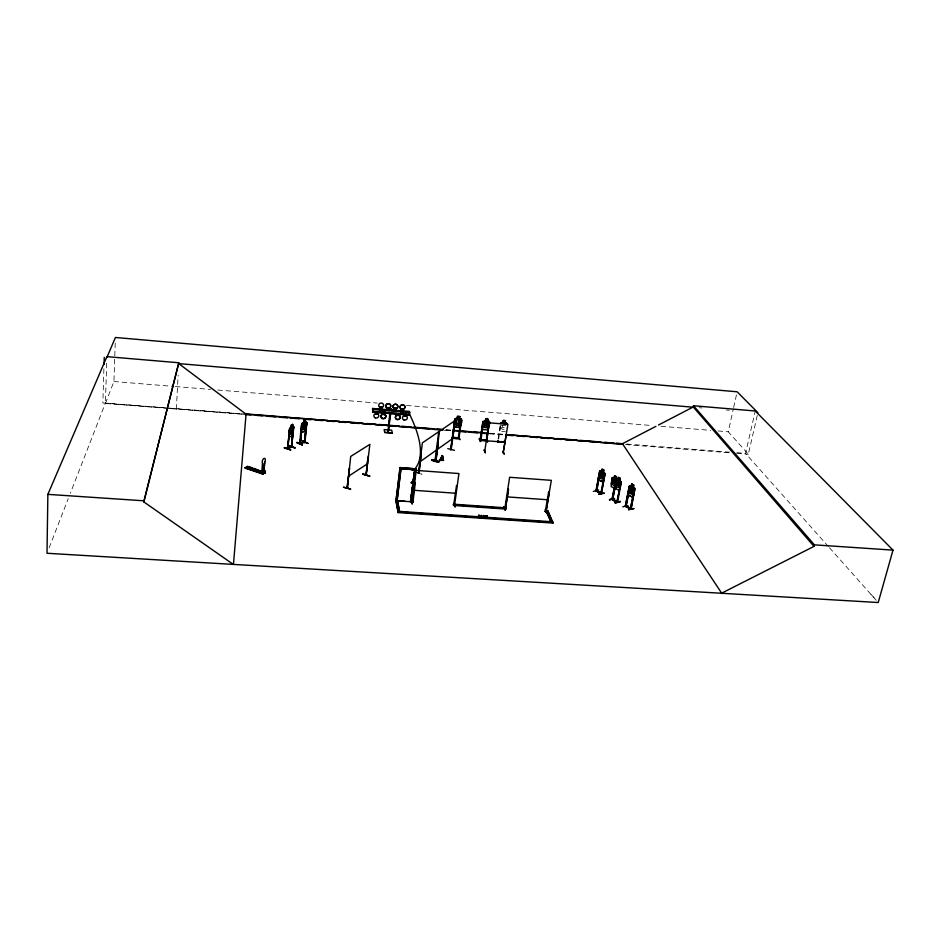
<?xml version="1.0" encoding="UTF-8"?>
<svg xmlns="http://www.w3.org/2000/svg" width="940" height="940" viewBox="0 0 940 940"><rect width="100%" height="100%" fill="white"/><g stroke="black" fill="none" stroke-linecap="round" stroke-linejoin="round"><path stroke-width="0.7" stroke-dasharray="4.7 3.53" d="M103.905 368.797L102.848 402.99L244.612 414.094L105.409 403.096L70.347 493.23M242.167 414.281L105.398 403.471L106.678 363.216M105.398 403.471L113.928 381.522L114.751 357.365M114.798 355.943L115.232 343.159M176.344 409.076L178.142 375.248M418.711 472.949L419.158 472.373M418.887 472.268L419.076 473.055M417.724 473.161L422.048 474.207L415.174 471.88M498.059 438.992L500.515 423.188M500.362 424.657L500.01 431.155L505.297 431.578M498.67 439.039L500.621 425.89M502.642 424.739L502.23 427.418L504.334 427.582L504.745 424.904M757.252 415.468L748.346 454.255L728.265 431.789L733.341 408.935M733.658 407.502L737.136 391.792M828.469 546.622L745.561 453.433L755.255 410.991M49.127 547.797L68.232 498.694M419.111 472.397L418.523 472.491L419.111 472.526M445.948 429.745L451.776 430.203M489.716 433.211L504.298 434.362M626.804 444.044L729.628 452.175M736.795 452.657L745.561 453.433M446.03 430.015L451.87 430.473M489.822 433.481L504.416 434.632M444.056 430.226L451.376 430.802M489.411 433.798L504.04 434.962M625.464 444.549L730.791 452.869M736.643 453.327L748.346 454.255M501.314 425.315L506.977 425.773M504.063 429.298L501.96 429.134L501.102 427.324M113.928 381.522L173.9 386.422M175.369 386.552L210.466 389.419M217.786 390.018L377.222 403.06M406.468 405.457L652.207 425.562M660.985 426.278L710.711 430.356M718.031 430.943L728.265 431.789M699.195 407.725L702.051 407.972M726.385 410.028L729.252 410.275M415.128 472.268L422.048 474.207M829.444 547.715L876.268 600.331M870.981 594.28L876.409 600.46"/><path stroke-width="1.41" d="M402.872 411.591L401.356 408.677L403.19 408.829L402.954 411.99L402.931 411.215L401.016 411.485M389.043 407.76L387.21 407.608C392.262 411.497 384.507 411.391 387.21 407.608L389.031 407.678L388.866 410.287M388.784 410.157L386.928 410.322M658.493 425.009L693.25 406.985L693.509 405.751L755.255 410.991L893 550.123L878.218 602.528L233.32 564.399L143.797 501.889L178.8 362.758L106.878 356.648L47.87 494.358L47 553.261L233.449 564.411L246.08 413.941M379.666 409.711L381.699 410.275L381.663 409.476L379.76 409.887L381.675 409.652M442.27 460.494L442.458 455.677L440.39 459.813L442.987 460.177L442.481 455.712M347.024 488.024L349.492 468.167L347.271 487.778M347.072 487.296L347.777 487.143L347.13 487.249M104.046 364.52L104.258 357.4M106.878 356.648L106.855 357.529L115.432 337.472L737.136 391.792L757.887 412.707M372.616 412.131L372.851 411.215L409.535 414.176L409.253 415.092L372.616 412.131L372.898 409.029L409.546 411.99L409.535 414.176A459.437 99.887 37.1 0 1 414.822 468.978M143.797 501.889L178.8 362.758M395.952 410.862L393.954 411.038L394.283 408.101L396.116 408.254L395.822 411.215L394.283 408.101L393.989 410.545M372.851 411.215L372.898 409.029M262.577 463.138L262.272 472.456L262.577 463.138A2.667 1.363 -71.2 0 1 262.847 459.672A2.667 1.363 -71.2 0 1 265.021 458.638A2.667 1.363 -71.2 0 1 264.739 462.104L263.799 471.716L264.739 462.104M381.605 409.84L381.922 407.102L380.077 406.95L379.748 410.11M393.954 410.839C393.743 409.1 393.496 413.083 393.919 410.298M249.37 467.227L247.608 466.381L245.234 467.885M247.055 468.32L249.394 466.969M247.114 466.839L265.127 472.89L246.915 467.215L247.608 466.381M250.592 467.368L248.254 468.719L250.592 467.368C256.42 468.085 245.446 470.752 252.378 467.967M253.964 468.496L251.638 469.859L253.964 468.496C259.804 469.201 248.842 471.892 255.762 469.095M261.179 473.043L261.461 471.68L261.379 472.703L263.188 473.302L265.115 472.362L265.386 471.257L264.974 472.961L247.114 466.969M263.188 473.302L263.271 472.291L262.8 474.03M264.363 470.799C263.13 475.346 264.128 469.154 263.118 470.952M264.504 472.656C265.468 469.777 260.498 470.74 265.197 471.339M284.479 447.475L290.707 449.872L284.233 447.922M287.851 448.862L289.555 429.897L287.499 448.744M293.797 426.948L293.362 426.278L289.532 428.722L287.734 448.862L291.341 446.582M288.192 448.686L287.875 448.169M288.78 445.865L294.995 447.91L288.85 445.795M292.387 426.76L292.646 424.351L292.716 431.554L291.846 433.716L290.519 434.292L290.354 428.44L291.236 424.962L292.716 424.375M292.61 435.584L293.785 426.878L291.565 447.146L292.493 434.139M293.221 428.476L291.565 447.146L293.397 428.229M297.087 442.282L302.398 444.62M299.625 443.786L301.376 425.268L302.034 425.221L300.342 443.751L301.716 423.952C302.445 422.377 305.982 420.956 306.922 422.542L305.559 431.084L301.481 432.2L301.153 430.085L301.54 432.224M300.118 443.621L302.398 423M303.62 422.741L303.785 420.392L305.5 419.922L305.618 427.089L304.595 429.145L302.997 429.592L302.304 428.005L302.692 423.74L303.62 422.741L303.726 420.368L305.441 420.015M305.03 442.376L304.255 442.435L305.089 441.706M304.584 442.493L306.499 423.858L304.678 442.27M304.537 442.505L306.029 423.987M379.784 409.911L379.737 409.147L379.443 409.875M381.663 409.899L381.957 409.723M347.671 487.895L347.424 487.355M350.702 489.094L343.394 487.167L350.526 489.164M362.84 474.183L369.784 476.169L363.016 474.019M409.44 412.825L409.076 411.414L372.546 408.454L372.698 410.768M365.883 474.641C367.434 474.359 364.931 476.568 366.271 474.453M366.083 475.147L367.517 460.494M347.342 488.072L350.714 456.417L369.878 444.373L366.095 475.476L368.315 456.041M375.554 413.906L377.398 414.047L377.657 411.732M381.699 410.275L381.946 407.173L380.101 407.032L381.652 409.499L379.807 409.746M381.875 409.323L381.793 410.063M384.495 414.622L382.921 412.002L382.651 414.47L384.495 414.622L384.93 411.943M386.552 410.451L386.916 410.134M386.763 410.275L387.21 407.608M384.472 414.54L384.86 412.507M384.672 432.447L384.143 429.615L391.721 430.214L392.297 433.035L384.672 432.447L392.309 432.952M389.665 410.463L389.853 408.888L391.498 409.394L389.853 408.888M390.829 412.907L388.208 431.319L389.841 412.836M390.3 412.707L388.208 431.319L387.938 429.909M391.24 410.592L391.416 409.018M394.013 410.71L393.719 410.287M396.057 411.626L396.057 410.474M400.698 411.591L401.086 411.274M400.992 410.874L400.804 412.002L403.131 412.19L403.025 411.438M404.423 413.553C402.132 416.82 407.784 417.266 406.256 413.694M399.994 467.579L415.821 468.884L399.994 467.579L396.081 501.138M400.17 467.791L395.881 500.973M410.31 501.631L397.068 500.961L400.934 468.649L414.599 469.647L410.392 501.984L411.555 502.207L415.786 468.743M397.021 501.055L401.004 468.731L414.505 469.73M408.959 412.308L409.076 411.414M409.253 415.092L409.546 411.99M546.116 511.137L551.169 522.311L546.211 510.538L547.715 510.632L553.002 523.075L398.161 512.582L395.94 500.103L397.491 500.209L399.618 512.018L397.42 500.82M411.708 482.185C410.768 484.088 411.814 480.787 412.331 482.855M412.249 482.631L411.462 483.231M410.851 497.436L411.203 494.652M411.744 490.457L412.096 487.66M413.165 479.294L412.742 483.207M413.706 475.099L414.058 472.303M415.562 468.919L411.555 502.207M454.549 505.297L458.931 473.548L416.185 470.411L412.225 502.383L412.166 501.631M411.978 503.899L411.649 500.632M412.778 502.395L412.825 501.514L412.026 502.219L412.93 502.395L415.351 482.561L414.634 482.502L415.351 482.561M418.758 471.105L422.401 442.846L438.733 431.73L434.856 461.587M419.005 471.175L421.202 454.185L419.275 470.964M436.031 460.682L438.24 442.27L435.772 460.882L436.172 460.013M441.941 458.215L442.282 455.606L440.39 459.813M431.589 460.318L438.357 462.198L431.601 460.024L439.015 461.411M439.826 459.331C450.26 461.998 435.373 458.626 440.32 460.577M454.49 450.354L447.781 448.627M441.612 460.459L442.094 455.618L440.602 459.601M452.704 433.81L453.256 429.768M453.632 427.077L454.561 420.333L455.219 420.474L454.584 420.415M457.204 418.512L456.029 419.24L455.477 423.282L456.382 425.103L458.509 425.28L459.883 423.635L460.447 419.604L459.413 418.782L459.801 416.549L457.498 416.338L457.216 418.535L454.807 419.099L450.624 449.802L451.024 448.921M453.609 431.754L451.188 449.649M455.183 420.38L452.728 438.005M456.076 427.277L457.51 416.361L459.707 416.608M457.181 419.334L459.308 419.51L458.744 423.552L456.617 423.376M458.25 427.441L459.789 416.526M459.072 437.746L458.25 438.404L460.741 420.815L461.399 420.956L460.741 420.815M458.978 437.723C460.071 441.166 443.375 435.267 458.908 438.346M458.626 436.795L459.848 439.732L458.92 437.135M459.554 439.344L458.92 437.182M453.468 504.181L453.562 505.438L505.896 509.057L505.99 508.458L505.744 507.812L453.468 504.181L453.562 505.438M454.655 504.58L453.691 505.215L456.511 485.522L457.263 485.674L456.546 485.628M455.136 506.778L454.102 503.17L455.172 506.507M479.247 438.945L480.61 441.53L479.282 438.91M480.892 440.355L483.348 422.812L482.725 422.765L480.129 440.296L482.995 421.543L489.082 421.355M479.635 438.628L480.646 441.177M480.775 440.237L480.951 439.638M488.73 428.757L489.799 422.084L489.106 421.249C485.78 422.166 489.998 417.09 485.698 418.794L485.381 420.979L483.007 421.566M485.757 418.864L485.451 421.061L484.206 421.684L483.618 425.714L484.5 427.524L486.615 427.7L488.001 426.067L488.589 422.037L487.566 421.226L487.872 419.04L485.698 418.794M485.275 452.692L484.041 450.107M489.493 423.305L488.859 423.259L486.344 440.684M484.746 451.388L489.07 422.812L507.917 424.328L503.123 452.822M486.814 440.707L487.296 438.064M487.696 435.373L488.295 431.354M487.555 441.706L486.568 439.168M478.531 515.614L479.236 515.249L480.411 516.436L478.531 515.614L480.129 516.601L479.095 517.411L480.199 516.189L478.589 515.202M479.694 517.458L480.563 516.401L481.832 517.188C481.621 518.668 481.656 513.71 480.787 516.636M480.411 516.436L481.868 515.426M481.832 517.188L480.505 516.8M483.771 515.555L485.369 516.542L484.276 517.764L485.31 516.953L483.771 515.555L485.686 517.153M487.038 515.778L485.968 516.988L487.038 515.778L485.592 516.788L484.406 515.602M498.294 441.224L497.695 441.929L497.601 441.166M497.73 441.154L497.695 441.906M498.106 441.823L498.212 441.189M503.276 420.521L505.473 420.627L503.206 420.415L502.947 422.683L501.713 423.305M506.072 423.658L505.062 422.847L505.462 420.603M503.699 442.352L504.474 441.777L503.711 442.376L503.816 441.624M504.251 442.411L504.287 441.659M506.202 435.114L503.182 452.81M504.157 453.856L503.147 451.576M264.175 471.269L263.459 470.517M264.246 471.434L263.964 470.776M505.274 510.338L503.582 506.966M505.403 507.941L504.921 508.07C503.758 509.41 506.731 508.54 504.686 508.634L504.71 507.929L505.626 508.094M508.493 489.364L505.438 508.822L508.493 489.364L507.788 489.305M546.116 510.925L545.294 511.56L548.607 492.137L549.312 492.184L546.081 511.642L545.247 511.442L546.222 510.808M545.353 509.915L547.327 513.24L545.776 509.903M546.011 511.642L551.334 480.34L509.621 477.273L504.815 508.775M547.01 512.852L545.47 509.551M547.715 510.632L553.002 523.075M552.697 522.417L552.802 521.806L398.113 511.289L398.031 511.912L553.108 522.464M459.531 418.723C463.702 418.136 461.164 425.233 459.778 427.559M593.41 491.385L598.627 489.928M603.692 469.906L603.233 477.685L602 479.048L600.331 478.202L599.779 475.922L602.035 468.943L603.832 469.847L603.327 472.186L605.043 473.854L601.33 493.747L595.984 490.95L599.673 471.152L600.413 470.705M599.673 471.152L596.16 490.915L601.494 493.664M596.712 491.185L600.061 472.726L596.36 491.185L596.066 490.292L596.841 490.515M598.827 494.334L604.056 493.042M600.813 493.5C602.728 492.02 598.991 493.183 596.794 490.715M600.789 493.5L604.408 474.935M600.907 493.394L601.201 492.76L596.618 490.762M605.043 473.854L601.259 493.735M617.65 480.634L617.11 479.506L612.904 477.344L612.175 477.873L611.141 486.591L615.418 488.777L617.698 480.411L619.401 481.268L618.579 485.581L616.875 484.711M611.141 484.03L612.293 477.92M614.396 498.541L609.543 499.587M614.701 485.581L614.772 488.166L619.096 490.363L621.234 482.208L619.601 480.493L620.13 478.131L618.238 477.214L615.865 484.464L614.607 485.839L612.927 484.97L612.375 482.666L614.572 475.663L616.44 476.58L615.923 478.93L616.675 480.164M616.299 476.639L615.865 478.942L617.521 480.646L615.324 488.694M615.876 479.482L616.616 478.883L615.829 479.423L612.046 499.446L614.396 487.907M615.171 486.732L612.598 499.692L616.264 481.01M619.683 480.446L621.352 482.197L617.498 502.277C613.514 502.865 611.811 496.767 612.539 499.669M614.983 502.877L620.236 501.584M619.989 478.19L619.495 486.051L618.226 487.425L616.523 486.544L615.97 484.241M616.969 502.019L617.004 501.279L617.815 501.537L617.674 502.23L612.222 499.363M616.945 502.019L620.706 483.278L617.063 501.913M629.283 486.18L625.37 506.331L630.963 509.233L634.947 489L634.383 487.848L630.035 485.651L629.283 486.18L625.311 506.296M625.664 506.284L625.676 505.567L626.263 505.873M625.875 506.601L629.718 487.778L626.064 506.496M633.161 487.272L633.689 484.899L633.031 492.877L631.727 494.264L629.988 493.371L629.424 491.044L630.27 486.709L631.351 486.403C631.739 479.706 632.644 488.765 630.035 485.651M631.41 486.391L631.868 484.065M627.991 505.614L622.797 506.789M633.924 508.657L628.566 509.527M634.265 490.081L630.399 508.975L634.265 490.081L631.139 509.186L625.593 506.272M630.881 509.221C631.727 507.071 628.931 508.728 626.216 506.084M721.661 593.152L814.005 546.387L814.404 544.847L693.509 405.751M440.966 460.306L442.153 455.736L440.519 460.071M291.482 429.85L290.531 428.252L291.106 430.579L289.943 433.74L291.365 430.955L292.387 432.659L291.694 430.344L292.822 427.289L291.435 429.933M438.851 461.834L432.095 459.977L438.827 461.893M263.611 471.081L263.259 470.588M297.017 442.611L302.316 444.961M291.424 446.347L291.576 446.465M290.143 427.782L289.532 428.722M601.964 474.594L600.883 471.763L601.518 474.935L599.849 477.062L601.8 475.628L602.928 478.636L602.246 475.323L603.868 473.278L601.988 474.5M615.418 488.777L616.417 486.767M245.575 467.873L263.153 473.866L265.433 472.726L247.561 466.757M631.586 489.552L633.725 488.389L632.009 490.457L632.608 493.841L631.539 490.762L629.483 492.196L631.245 490.057L630.599 486.803L631.704 489.54M411.579 500.562L412.319 503.875M479.565 438.921L480.516 441.483M254.611 469.236L252.837 469.06M503.911 506.977L505.238 510.232M411.52 483.231L411.72 482.443L412.284 482.902L411.309 482.608M262.836 474.042L245.058 468.096L247.584 466.628L265.268 472.656M262.965 473.807L245.27 467.721L263.13 473.889M263.435 473.56L245.281 467.474M500.515 423.188L502.888 422.601M500.585 423.223L501.373 422.554M485.651 516.377L486.427 515.743M480.481 516.025L481.257 515.39M432.071 460.036L438.98 461.693M612.234 477.861L614.184 478.084M419.969 461.787L436.266 450.201M437.006 449.673L452.399 438.745M369.784 476.169L362.875 474.101M348.587 476.18L367.704 463.643M545.247 511.442L545.999 511.63M616.628 443.245L622.468 443.704L655.92 426.349M455.066 506.872L454.608 504.428L453.891 504.545M453.691 505.215L454.537 505.156M435.69 460.6L439.474 431.225L454.889 420.721L450.801 449.59M300.401 443.057L299.696 443.081L304.49 442.035M299.707 443.739L304.971 442.364L306.922 422.542M262.131 472.409L263.799 471.716M263.647 472.949L264.34 472.609M412.214 501.502L412.919 501.678M295.043 447.828L288.815 445.478M294.995 447.91L288.827 445.783M288.216 448.18L291.565 446.653M287.522 448.791L292.011 446.947M487.061 440.226L486.356 440.038L486.955 440.202M289.226 437.03L289.038 434.891L289.226 437.03L292.587 435.526M289.779 429.968L289.168 430.073M459.072 437.84L452.822 437.37M412.049 482.855L411.45 482.808M386.939 409.957L388.749 410.075M387.691 431.108L388.666 431.19M302.386 444.996L296.77 442.728M307.862 443.339L302.304 440.766L307.885 443.375M301.529 432.106L305.559 431.084M628.519 509.786L633.713 508.552M615.841 479.764L614.431 481.374L613.35 478.507L613.985 481.715L612.281 483.841L614.266 482.42L615.394 485.451L614.725 482.114L616.37 480.058L614.09 478.836L613.28 483.125L614.96 483.994M628.19 494.992L632.62 497.225L633.713 495.239L632.538 497.131L628.19 494.992L628.073 492.396M612.68 499.211L617.721 501.49M620.283 501.29L615.089 502.524M615.289 502.994L620.482 501.748M634.782 490.351L634.089 490.128M634.383 487.848L634.947 489M609.508 499.598L614.361 498.576M609.473 499.974L614.596 498.647M598.933 493.982L604.303 493.277M633.172 487.237L634.441 487.837M621.023 483.571L620.518 483.313M598.674 479.799L598.545 477.262L598.627 479.811L602.857 481.95L598.686 479.764M617.803 479.529L616.558 478.895L617.909 479.623M601.553 471.245L600.343 470.635L604.561 472.726M253.142 469.048L254.587 469.342M497.519 441.788L504.263 442.294M480.199 439.568L486.309 440.331L480.375 439.709M480.105 440.202L486.897 440.743M454.408 505.285L453.738 505.109M442.258 455.759L442.775 460.389M412.742 502.254L412.214 502.36M814.404 544.847L893 550.123M47.87 494.358L143.844 500.797M481.198 515.802L481.809 515.837M483.701 515.966L484.347 516.013M486.368 516.154L486.979 516.189M479.153 517L479.764 517.047M484.335 517.353L485.745 516.741L487.026 517.54M549.36 492.302L548.607 492.137M453.656 504.827L505.99 508.458M413.635 490.269L456.135 493.277M506.531 496.849L548.008 499.786M397.021 500.668L404.999 501.243M504.933 443.645L504.146 441.072M410.38 469.213L414.47 469.788L400.981 468.496M247.537 414.058L267.971 415.668M270.885 415.903L281.095 416.714M284.009 416.937L291.306 417.513M295.689 417.865L304.443 418.559M307.356 418.782L316.11 419.475M319.024 419.71L327.778 420.403M330.692 420.638L339.446 421.32M342.372 421.555L362.793 423.176M367.164 423.517L375.918 424.21M378.844 424.434L387.597 425.127M390.511 425.362L399.265 426.055M402.179 426.29L410.933 426.971M413.847 427.207L434.28 428.828M437.194 429.051L441.565 429.404M453.245 430.32L459.072 430.779M461.998 431.014L470.74 431.707M473.666 431.942L482.42 432.623M508.681 434.703L518.892 435.514M521.806 435.749L530.56 436.43M533.473 436.665L542.227 437.359M545.153 437.594L553.895 438.275M556.821 438.51L577.242 440.132M580.156 440.355L600.59 441.976M604.961 442.317L613.714 443.01M443.116 429.78L246.057 414.211L178.753 363.615L693.462 407.243M453.327 430.591L488.365 433.363M505.873 434.75L622.644 443.974M245.093 414.505L250.945 414.975M256.796 415.433L262.659 415.891M267.042 416.244L275.82 416.937M280.214 417.278L287.522 417.853M290.448 418.089L299.226 418.782M303.62 419.134L310.929 419.71M315.323 420.051L322.632 420.627M327.026 420.979L334.335 421.555M338.729 421.907L346.038 422.483M350.432 422.824L359.209 423.517M362.135 423.752L370.912 424.445M375.295 424.786L382.615 425.373M386.998 425.714L394.318 426.29M398.713 426.643L406.021 427.218M410.416 427.559L417.724 428.147M422.119 428.487L429.427 429.063M433.822 429.416L442.599 430.109M458.685 431.378L466.005 431.954M468.931 432.189L477.708 432.882M482.091 433.223L487.942 433.693M505.497 435.079L512.817 435.655M517.2 435.995L524.52 436.571M530.371 437.041L537.692 437.617M540.618 437.852L549.395 438.545M553.778 438.886L561.098 439.462M565.481 439.814L572.801 440.39M577.184 440.743L584.504 441.318M588.887 441.659L596.207 442.235M600.59 442.587L607.91 443.163M612.293 443.515L621.07 444.209M505.168 442.188L480.281 440.32M382.721 412.331L384.977 412.108M376.799 412.225L385.247 412.907M388.067 413.13L396.515 413.812M399.336 414.047L409.194 414.834M461 418.923L455.665 418.453L454.807 419.099M501.361 422.53L506.566 422.977M502.841 423.399L504.945 423.564M454.02 424.927L454.431 427.148L459.813 427.571M394.295 408.183L396.139 408.336M403.213 408.912L401.38 408.759L401.016 411.838L400.793 410.851M372.945 409.276L409.605 412.249M612.727 499.022L612.105 498.717M307.65 443.386L302.351 441.083M284.421 447.793L290.707 449.872M263.576 470.658L265.386 471.257M263.317 471.751L265.115 472.362M617.557 501.584L617.427 502.265M458.908 438.369L461.657 419.639L460.917 418.876M545.435 509.856L546.974 513.158M631.762 483.971L633.689 484.899M486.544 439.462L487.566 442.023M600.061 472.726L599.885 472.761M629.718 487.778L629.542 487.825M616.57 478.989L620.764 481.127M626.04 506.131L630.458 508.235M442.858 459.907L442.387 455.63L442.987 460.177M486.027 516.577L487.66 517.587M480.845 516.225L482.478 517.235M693.25 406.985L814.005 546.387M507.283 423.728L505.144 422.788M622.468 443.704L721.967 593.61M376.329 412.272L377.375 413.964M397.867 413.823L398.913 415.598L397.079 415.445M404.929 414.399L405.951 416.079M503.652 441.812L498.376 441.495M502.994 451.505L504.157 454.185M487.837 429.944L482.537 429.545L482.149 427.348M484.264 449.778L485.287 452.786M505.649 508.411L505.896 509.057M454.42 427.113L454.091 424.904M391.639 410.005L390.065 409.875M388.972 409.899L388.89 410.639M395.858 500.714L398.161 512.582M372.546 408.454L372.804 409.863M620.165 481.597L618.496 483.654L619.178 487.002L618.038 483.959L616.029 485.393L617.745 483.254L617.11 480.046L618.203 482.913L620.165 481.597M291.071 428.135L290.683 432.447L292.011 431.871L292.387 427.559L291.071 428.135M291.541 425.327L291.471 426.102L292.399 424.962L291.541 425.327M303.549 423.505L303.162 427.771L304.76 427.324L305.712 422.847L304.384 425.773L305.288 428.064L303.996 426.361L302.304 428.993L303.679 425.949L302.845 423.646L304.066 425.35L305.159 423.024L303.549 423.505M304.09 420.756L304.02 421.52L305.042 421.238L305.112 420.474L304.09 420.756M457.909 416.831L457.804 417.56L459.178 417.666L459.284 416.949L457.909 416.831M485.346 421.778L484.746 425.808L486.861 425.973C485.839 422.06 490.375 420.168 486.485 424.339L487.637 426.936L485.968 424.762L483.689 426.701L485.545 424.245L484.5 421.672L486.062 423.799L487.555 421.931L485.346 421.778M486.098 419.287L485.992 420.004L487.343 420.121L487.461 419.393L486.098 419.287M503.605 420.909L503.488 421.637L504.851 421.743L504.956 421.026L503.605 420.909M601.459 472.115L600.672 476.38L602.34 477.226L603.127 472.961L601.459 472.115M602.258 469.601L603.186 470.905L602.258 469.601M614.901 476.298L615.841 477.626L614.901 476.298M618.52 477.861L619.472 479.189L618.52 477.861M631.198 487.179L630.352 491.514L632.091 492.407L632.949 488.06L631.198 487.179M632.044 484.617L633.019 485.968L632.044 484.617M394.001 410.486L395.834 410.651L394.024 410.498M603.786 479.964L602.775 481.868L603.844 480.011M375.436 417.889A2.479 2.315 -9.5 0 0 378.761 415.304A2.479 2.315 -9.5 0 0 374.778 413.929A2.479 2.315 -9.5 0 0 375.436 417.889M403.988 419.98A2.468 2.303 -13.3 0 0 407.326 417.407A2.468 2.303 -13.3 0 0 403.378 416.044A2.468 2.303 -13.3 0 0 403.988 419.98M382.521 418.453A2.468 2.315 -10.4 0 0 385.858 415.868A2.468 2.315 -10.4 0 0 381.875 414.505A2.468 2.315 -10.4 0 0 382.521 418.453M382.545 418.535A2.468 2.315 -10.4 0 0 385.87 415.95A2.468 2.315 -10.4 0 0 381.887 414.587A2.468 2.315 -10.4 0 0 382.545 418.535M401.556 409.288A2.468 2.315 -13.1 0 0 404.893 406.691A2.468 2.315 -13.1 0 0 400.934 405.316A2.468 2.315 -13.1 0 0 401.556 409.288A2.468 2.315 -13.1 0 0 404.917 406.773A2.468 2.315 -13.1 0 0 400.945 405.399A2.468 2.315 -13.1 0 0 401.568 409.358M380.277 407.549A2.479 2.327 -10.2 0 0 383.614 404.952A2.479 2.327 -10.2 0 0 379.619 403.577A2.479 2.327 -10.2 0 0 380.277 407.549M394.471 408.712A2.468 2.315 -12.1 0 0 397.82 406.115A2.468 2.315 -12.1 0 0 393.837 404.74A2.468 2.315 -12.1 0 0 394.471 408.712A2.468 2.315 -12.1 0 0 397.832 406.197A2.468 2.315 -12.1 0 0 393.86 404.823A2.468 2.315 -12.1 0 0 394.495 408.782M387.386 408.136A2.479 2.327 -11.2 0 0 390.723 405.539A2.479 2.327 -11.2 0 0 386.74 404.153A2.479 2.327 -11.2 0 0 387.386 408.136M387.397 408.207A2.479 2.327 -11.2 0 0 390.735 405.61A2.479 2.327 -11.2 0 0 386.751 404.235A2.479 2.327 -11.2 0 0 387.397 408.207M396.939 419.416A2.468 2.303 -12.3 0 0 400.276 416.843A2.468 2.303 -12.3 0 0 396.316 415.48A2.468 2.303 -12.3 0 0 396.939 419.416A2.468 2.303 -12.3 0 0 400.287 416.913A2.468 2.303 -12.3 0 0 396.328 415.551A2.468 2.303 -12.3 0 0 396.962 419.498"/></g></svg>
